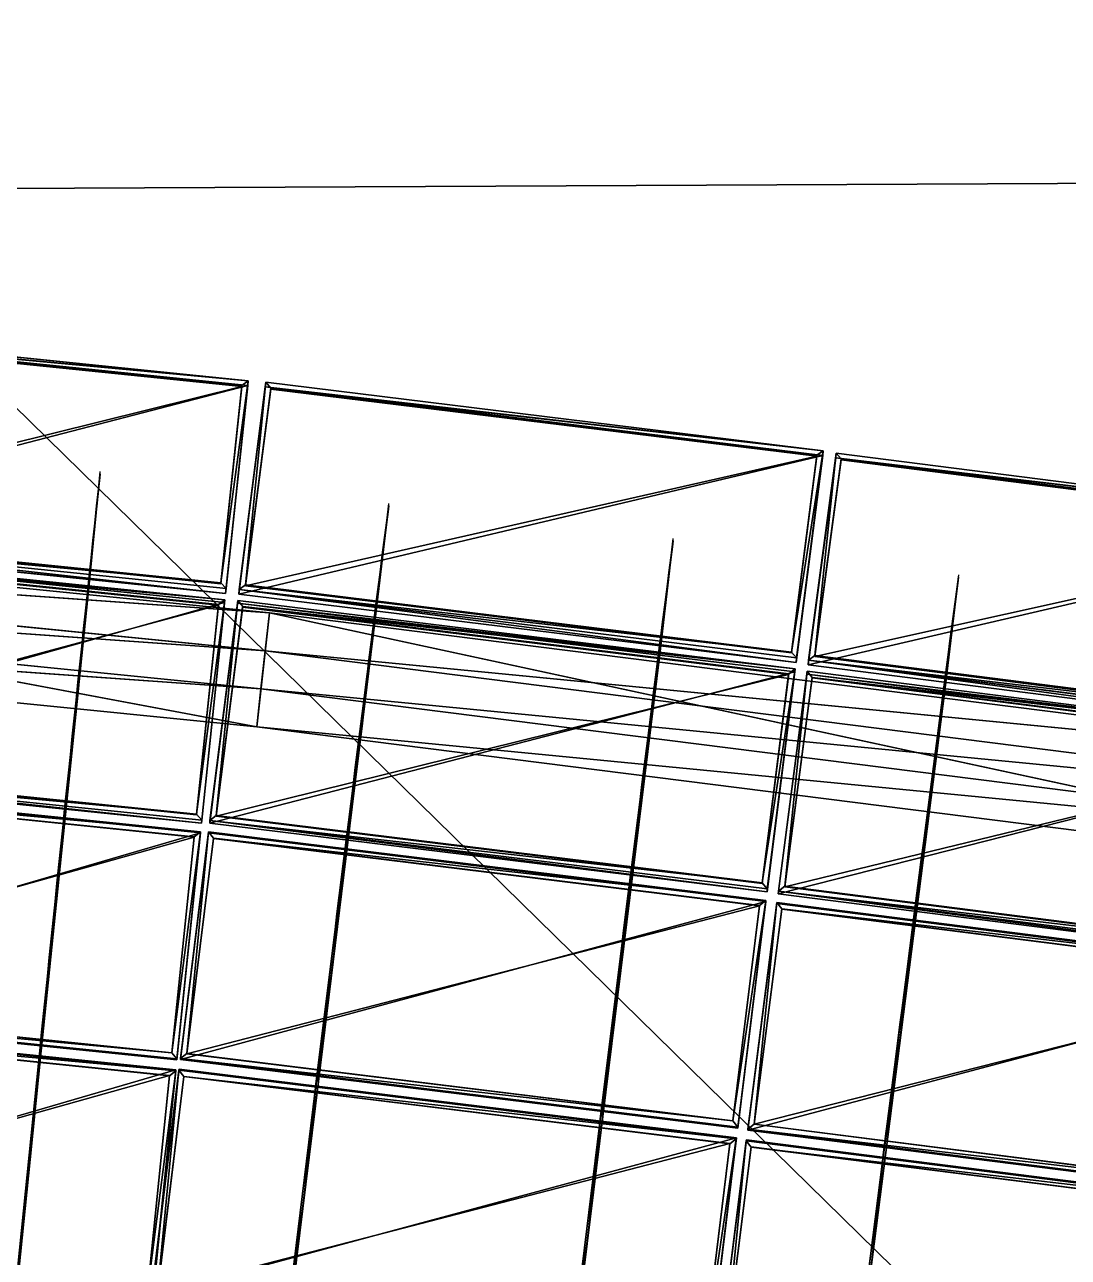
# Model space of a CAD drawing. Extents: x -372 to 678, y -263 to 741.
# Drawn here: x -18.19 to -13.64, y 69.87 to 75.25 of the extents above; entities that cross this region are included whole.
import ezdxf

# ---------------------------------------------------------------- set-up
doc = ezdxf.new("R2010")
doc.units = 0
doc.header["$LTSCALE"] = 0.0254
doc.layers.get('0').update_dxf_attribs({"linetype": 'CONTINUOUS'})
doc.layers.add('LOCATION_SNAPSHOT', color=144, linetype='CONTINUOUS')
doc.layers.add('LOCATION_TERRAIN', color=36, linetype='CONTINUOUS')

# ---------------------------------------------------------------- blocks, each defined once
blk = doc.blocks.new('LOCATION_SNAPSHOT')
at = {"color": 8}
mesh = blk.add_polyface(dxfattribs=at)
corners = [(-369.3084, -262.9446), (369.3059, 262.9472), (-371.8207, 259.3767), (371.8242, -259.3771)]
mesh.append_faces([[corners[k] for k in face] for face in [(0, 1, 2), (1, 0, 3)]], dxfattribs={"vtx0": -1, "color": 8})
blk = doc.blocks.new('LOCATION_TERRAIN')
at = {"color": 8}
mesh = blk.add_polyface(dxfattribs=at)
corners = [(-6.6401, 74.5868, -5.8052), (-6.7, 87.023, -7.1207), (-19.2615, 86.9625, -6.7907)]
mesh.append_faces([[corners[k] for k in face] for face in [(0, 1, 2)]], dxfattribs={"color": 8})
mesh = blk.add_polyface(dxfattribs=at)
corners = [(-6.6401, 74.5868, -5.8052), (-19.2615, 86.9625, -6.7907), (-19.2016, 74.5263, -5.4752)]
mesh.append_faces([[corners[k] for k in face] for face in [(0, 1, 2)]], dxfattribs={"color": 8})
mesh = blk.add_polyface(dxfattribs=at)
corners = [(-6.5802, 62.1505, -4.6438), (-6.6401, 74.5868, -5.8052), (-19.2016, 74.5263, -5.4752)]
mesh.append_faces([[corners[k] for k in face] for face in [(0, 1, 2)]], dxfattribs={"color": 8})
mesh = blk.add_polyface(dxfattribs=at)
corners = [(-6.5802, 62.1505, -4.6438), (-19.2016, 74.5263, -5.4752), (-19.1417, 62.09, -4.5426)]
mesh.append_faces([[corners[k] for k in face] for face in [(0, 1, 2)]], dxfattribs={"color": 8})
blk = doc.blocks.new('GROUP_53')
at = {"color": 0}
for p, q in [((222.9338, 1.4272, -15.3801), (217.2305, 2.1541, -15.3079)), ((222.8771, 0.9304, -14.8801), (217.2305, 2.1541, -14.8079)), ((222.9338, 1.4272, -14.8801), (217.2305, 2.1541, -14.8079)), ((222.8771, 0.9304, -14.8801), (217.2305, 2.1541, -14.8079)), ((222.9338, 1.4272, -14.8801), (217.2305, 2.1541, -14.8079)), ((222.9338, 1.4272, -15.3801), (217.2305, 2.1541, -15.3079)), ((222.9338, 1.4272, -15.3801), (217.2074, 1.989, -15.3079)), ((222.9149, 1.2616, -15.3801), (217.2074, 1.989, -15.3079)), ((222.9338, 1.4272, -15.3801), (217.2074, 1.989, -15.3079)), ((222.9149, 1.2616, -15.3801), (217.2074, 1.989, -15.3079)), ((222.9149, 1.2616, -15.1301), (217.2074, 1.989, -15.0579)), ((222.9149, 1.2616, -15.1301), (217.2074, 1.989, -15.0579)), ((222.9149, 1.2616, -15.1301), (217.1843, 1.824, -15.0579)), ((222.896, 1.096, -15.1301), (217.1843, 1.824, -15.0579)), ((222.9149, 1.2616, -15.1301), (217.1843, 1.824, -15.0579)), ((222.896, 1.096, -15.1301), (217.1843, 1.824, -15.0579)), ((222.896, 1.096, -15.3801), (217.1843, 1.824, -15.3079)), ((222.896, 1.096, -15.3801), (217.1843, 1.824, -15.3079)), ((222.896, 1.096, -15.3801), (217.1611, 1.6589, -15.3079)), ((222.8771, 0.9304, -15.3801), (217.1611, 1.6589, -15.3079)), ((222.896, 1.096, -15.3801), (217.1611, 1.6589, -15.3079)), ((222.8771, 0.9304, -15.3801), (217.1611, 1.6589, -15.3079)), ((222.8771, 0.9304, -14.8801), (217.1611, 1.6589, -14.8079)), ((222.8771, 0.9304, -14.8801), (217.1611, 1.6589, -14.8079)), ((222.8771, 0.9304, -14.8801), (222.9338, 1.4272, -14.8801)), ((222.8771, 0.9304, -14.8801), (222.9338, 1.4272, -14.8801)), ((222.9338, 1.4272, -15.3801), (222.9149, 1.2616, -15.3801)), ((222.9338, 1.4272, -15.3801), (222.9149, 1.2616, -15.3801)), ((222.9338, 1.4272, -14.8801), (222.9338, 1.4272, -15.3801)), ((228.7143, 0.8422, -15.4291), (222.9338, 1.4272, -15.3801)), ((228.6706, 0.3441, -14.9291), (222.9338, 1.4272, -14.8801)), ((228.7143, 0.8422, -14.9291), (222.9338, 1.4272, -14.8801)), ((228.6706, 0.3441, -14.9291), (222.9338, 1.4272, -14.8801)), ((228.7143, 0.8422, -14.9291), (222.9338, 1.4272, -14.8801)), ((228.7143, 0.8422, -15.4291), (222.9338, 1.4272, -15.3801)), ((222.9338, 1.4272, -14.8801), (222.9338, 1.4272, -15.3801)), ((222.9149, 1.2616, -15.1301), (222.896, 1.096, -15.1301)), ((222.9149, 1.2616, -15.1301), (222.896, 1.096, -15.1301)), ((222.9149, 1.2616, -15.3801), (222.9149, 1.2616, -15.1301)), ((228.7143, 0.8422, -15.4291), (222.9149, 1.2616, -15.3801)), ((228.6998, 0.6762, -15.4291), (222.9149, 1.2616, -15.3801)), ((228.7143, 0.8422, -15.4291), (222.9149, 1.2616, -15.3801)), ((228.6998, 0.6762, -15.4291), (222.9149, 1.2616, -15.3801)), ((228.6998, 0.6762, -15.1791), (222.9149, 1.2616, -15.1301)), ((222.9149, 1.2616, -15.3801), (222.9149, 1.2616, -15.1301)), ((228.6998, 0.6762, -15.1791), (222.9149, 1.2616, -15.1301)), ((222.896, 1.096, -15.3801), (222.8771, 0.9304, -15.3801)), ((222.896, 1.096, -15.3801), (222.8771, 0.9304, -15.3801)), ((222.896, 1.096, -15.1301), (222.896, 1.096, -15.3801)), ((228.6998, 0.6762, -15.1791), (222.896, 1.096, -15.1301)), ((228.6852, 0.5101, -15.1791), (222.896, 1.096, -15.1301)), ((228.6998, 0.6762, -15.1791), (222.896, 1.096, -15.1301)), ((228.6852, 0.5101, -15.1791), (222.896, 1.096, -15.1301)), ((228.6852, 0.5101, -15.4291), (222.896, 1.096, -15.3801)), ((222.896, 1.096, -15.1301), (222.896, 1.096, -15.3801)), ((228.6852, 0.5101, -15.4291), (222.896, 1.096, -15.3801)), ((222.8771, 0.9304, -15.3801), (222.8771, 0.9304, -14.8801)), ((228.6852, 0.5101, -15.4291), (222.8771, 0.9304, -15.3801)), ((228.6706, 0.3441, -15.4291), (222.8771, 0.9304, -15.3801)), ((228.6852, 0.5101, -15.4291), (222.8771, 0.9304, -15.3801)), ((228.6706, 0.3441, -15.4291), (222.8771, 0.9304, -15.3801)), ((228.6706, 0.3441, -14.9291), (222.8771, 0.9304, -14.8801)), ((222.8771, 0.9304, -15.3801), (222.8771, 0.9304, -14.8801)), ((228.6706, 0.3441, -14.9291), (222.8771, 0.9304, -14.8801))]:
    blk.add_line(p, q, dxfattribs=at)
mesh = blk.add_polyface(dxfattribs=at)
corners = [(222.8771, 0.9304, -14.8801), (217.2305, 2.1541, -14.8079), (217.1611, 1.6589, -14.8079)]
mesh.append_faces([[corners[k] for k in face] for face in [(0, 1, 2)]], dxfattribs={"color": 0})
mesh = blk.add_polyface(dxfattribs=at)
corners = [(222.9338, 1.4272, -15.3801), (217.2074, 1.989, -15.3079), (217.2305, 2.1541, -15.3079)]
mesh.append_faces([[corners[k] for k in face] for face in [(0, 1, 2)]], dxfattribs={"color": 0})
mesh = blk.add_polyface(dxfattribs=at)
corners = [(222.9338, 1.4272, -14.8801), (217.2305, 2.1541, -14.8079), (222.8771, 0.9304, -14.8801)]
mesh.append_faces([[corners[k] for k in face] for face in [(0, 1, 2)]], dxfattribs={"color": 0})
mesh = blk.add_polyface(dxfattribs=at)
corners = [(217.2305, 2.1541, -15.3079), (222.9338, 1.4272, -14.8801), (222.9338, 1.4272, -15.3801), (217.2305, 2.1541, -14.8079)]
mesh.append_faces([[corners[k] for k in face] for face in [(0, 1, 2), (1, 0, 3)]], dxfattribs={"vtx0": -1, "color": 0})
mesh = blk.add_polyface(dxfattribs=at)
corners = [(222.9149, 1.2616, -15.1301), (217.1843, 1.824, -15.0579), (217.2074, 1.989, -15.0579)]
mesh.append_faces([[corners[k] for k in face] for face in [(0, 1, 2)]], dxfattribs={"color": 0})
mesh = blk.add_polyface(dxfattribs=at)
corners = [(222.9338, 1.4272, -15.3801), (222.9149, 1.2616, -15.3801), (217.2074, 1.989, -15.3079)]
mesh.append_faces([[corners[k] for k in face] for face in [(0, 1, 2)]], dxfattribs={"color": 0})
mesh = blk.add_polyface(dxfattribs=at)
corners = [(222.9149, 1.2616, -15.1301), (217.2074, 1.989, -15.3079), (222.9149, 1.2616, -15.3801), (217.2074, 1.989, -15.0579)]
mesh.append_faces([[corners[k] for k in face] for face in [(0, 1, 2), (1, 0, 3)]], dxfattribs={"vtx0": -1, "color": 0})
mesh = blk.add_polyface(dxfattribs=at)
corners = [(222.896, 1.096, -15.3801), (217.1611, 1.6589, -15.3079), (217.1843, 1.824, -15.3079)]
mesh.append_faces([[corners[k] for k in face] for face in [(0, 1, 2)]], dxfattribs={"color": 0})
mesh = blk.add_polyface(dxfattribs=at)
corners = [(222.9149, 1.2616, -15.1301), (222.896, 1.096, -15.1301), (217.1843, 1.824, -15.0579)]
mesh.append_faces([[corners[k] for k in face] for face in [(0, 1, 2)]], dxfattribs={"color": 0})
mesh = blk.add_polyface(dxfattribs=at)
corners = [(217.1843, 1.824, -15.3079), (222.896, 1.096, -15.1301), (222.896, 1.096, -15.3801), (217.1843, 1.824, -15.0579)]
mesh.append_faces([[corners[k] for k in face] for face in [(0, 1, 2), (1, 0, 3)]], dxfattribs={"vtx0": -1, "color": 0})
mesh = blk.add_polyface(dxfattribs=at)
corners = [(222.896, 1.096, -15.3801), (222.8771, 0.9304, -15.3801), (217.1611, 1.6589, -15.3079)]
mesh.append_faces([[corners[k] for k in face] for face in [(0, 1, 2)]], dxfattribs={"color": 0})
mesh = blk.add_polyface(dxfattribs=at)
corners = [(222.8771, 0.9304, -14.8801), (217.1611, 1.6589, -15.3079), (222.8771, 0.9304, -15.3801), (217.1611, 1.6589, -14.8079)]
mesh.append_faces([[corners[k] for k in face] for face in [(0, 1, 2), (1, 0, 3)]], dxfattribs={"vtx0": -1, "color": 0})
mesh = blk.add_polyface(dxfattribs=at)
corners = [(228.6706, 0.3441, -14.9291), (222.9338, 1.4272, -14.8801), (222.8771, 0.9304, -14.8801)]
mesh.append_faces([[corners[k] for k in face] for face in [(0, 1, 2)]], dxfattribs={"color": 0})
mesh = blk.add_polyface(dxfattribs=at)
corners = [(228.7143, 0.8422, -15.4291), (222.9149, 1.2616, -15.3801), (222.9338, 1.4272, -15.3801)]
mesh.append_faces([[corners[k] for k in face] for face in [(0, 1, 2)]], dxfattribs={"color": 0})
mesh = blk.add_polyface(dxfattribs=at)
corners = [(228.7143, 0.8422, -14.9291), (222.9338, 1.4272, -14.8801), (228.6706, 0.3441, -14.9291)]
mesh.append_faces([[corners[k] for k in face] for face in [(0, 1, 2)]], dxfattribs={"color": 0})
mesh = blk.add_polyface(dxfattribs=at)
corners = [(222.9338, 1.4272, -15.3801), (228.7143, 0.8422, -14.9291), (228.7143, 0.8422, -15.4291), (222.9338, 1.4272, -14.8801)]
mesh.append_faces([[corners[k] for k in face] for face in [(0, 1, 2), (1, 0, 3)]], dxfattribs={"vtx0": -1, "color": 0})
mesh = blk.add_polyface(dxfattribs=at)
corners = [(228.6998, 0.6762, -15.1791), (222.896, 1.096, -15.1301), (222.9149, 1.2616, -15.1301)]
mesh.append_faces([[corners[k] for k in face] for face in [(0, 1, 2)]], dxfattribs={"color": 0})
mesh = blk.add_polyface(dxfattribs=at)
corners = [(228.7143, 0.8422, -15.4291), (228.6998, 0.6762, -15.4291), (222.9149, 1.2616, -15.3801)]
mesh.append_faces([[corners[k] for k in face] for face in [(0, 1, 2)]], dxfattribs={"color": 0})
mesh = blk.add_polyface(dxfattribs=at)
corners = [(228.6998, 0.6762, -15.1791), (222.9149, 1.2616, -15.3801), (228.6998, 0.6762, -15.4291), (222.9149, 1.2616, -15.1301)]
mesh.append_faces([[corners[k] for k in face] for face in [(0, 1, 2), (1, 0, 3)]], dxfattribs={"vtx0": -1, "color": 0})
mesh = blk.add_polyface(dxfattribs=at)
corners = [(228.6852, 0.5101, -15.4291), (222.8771, 0.9304, -15.3801), (222.896, 1.096, -15.3801)]
mesh.append_faces([[corners[k] for k in face] for face in [(0, 1, 2)]], dxfattribs={"color": 0})
mesh = blk.add_polyface(dxfattribs=at)
corners = [(228.6998, 0.6762, -15.1791), (228.6852, 0.5101, -15.1791), (222.896, 1.096, -15.1301)]
mesh.append_faces([[corners[k] for k in face] for face in [(0, 1, 2)]], dxfattribs={"color": 0})
mesh = blk.add_polyface(dxfattribs=at)
corners = [(222.896, 1.096, -15.3801), (228.6852, 0.5101, -15.1791), (228.6852, 0.5101, -15.4291), (222.896, 1.096, -15.1301)]
mesh.append_faces([[corners[k] for k in face] for face in [(0, 1, 2), (1, 0, 3)]], dxfattribs={"vtx0": -1, "color": 0})
mesh = blk.add_polyface(dxfattribs=at)
corners = [(228.6852, 0.5101, -15.4291), (228.6706, 0.3441, -15.4291), (222.8771, 0.9304, -15.3801)]
mesh.append_faces([[corners[k] for k in face] for face in [(0, 1, 2)]], dxfattribs={"color": 0})
mesh = blk.add_polyface(dxfattribs=at)
corners = [(228.6706, 0.3441, -14.9291), (222.8771, 0.9304, -15.3801), (228.6706, 0.3441, -15.4291), (222.8771, 0.9304, -14.8801)]
mesh.append_faces([[corners[k] for k in face] for face in [(0, 1, 2), (1, 0, 3)]], dxfattribs={"vtx0": -1, "color": 0})
blk = doc.blocks.new('GROUP217_1')
at = {"color": 9}
blk.add_blockref('GROUP_53', (0, 0), dxfattribs=at)
blk = doc.blocks.new('GROUP216_2')
at = {"color": 0}
blk.add_blockref('GROUP217_1', (0, 0), dxfattribs=at)
blk = doc.blocks.new('SOLAR_PANEL_1')
at = {"color": 0}
for p, q in [((0, 0.025), (0, 2.475)), ((0, 2.475), (1, 2.475)), ((0, 2.475), (1, 2.475)), ((0, 2.475), (0, 2.475, 0.05)), ((0, 2.475, 0.05), (1, 2.475, 0.05)), ((0, 0.025), (0, 2.475)), ((0, 0.025, 0.05), (0, 2.475, 0.05)), ((0, 2.475), (0, 2.475, 0.05)), ((0, 2.475, 0.05), (1, 2.475, 0.05)), ((0, 0.025, 0.05), (0, 2.475, 0.05)), ((1, 2.475), (1, 0.025)), ((1, 2.475), (1, 0.025)), ((1, 2.475), (1, 2.475, 0.05)), ((1, 2.475, 0.05), (1, 0.025, 0.05)), ((1, 2.475), (1, 2.475, 0.05)), ((1, 2.475, 0.05), (1, 0.025, 0.05)), ((0.975, 2.45, 0.05), (0.025, 2.45, 0.05)), ((0.025, 2.45, 0.05), (0.025, 0.05, 0.05)), ((0.975, 2.45, 0.05), (0.025, 2.45, 0.05)), ((0.025, 2.45, 0.05), (0.025, 2.45, 0.04)), ((0.975, 2.45, 0.04), (0.025, 2.45, 0.04)), ((0.025, 2.45, 0.05), (0.025, 0.05, 0.05)), ((0.025, 2.45, 0.04), (0.025, 0.05, 0.04)), ((0.025, 2.45, 0.05), (0.025, 2.45, 0.04)), ((0.025, 2.45, 0.04), (0.025, 0.05, 0.04)), ((0.975, 2.45, 0.04), (0.025, 2.45, 0.04)), ((0.975, 0.05, 0.05), (0.975, 2.45, 0.05)), ((0.975, 2.45, 0.05), (0.975, 2.45, 0.04)), ((0.975, 0.05, 0.05), (0.975, 2.45, 0.05)), ((0.975, 2.45, 0.05), (0.975, 2.45, 0.04)), ((0.975, 0.05, 0.04), (0.975, 2.45, 0.04)), ((0.975, 0.05, 0.04), (0.975, 2.45, 0.04)), ((1, 0.025), (0, 0.025)), ((0, 0.025), (0, 0.025, 0.05)), ((1, 0.025), (0, 0.025)), ((1, 0.025, 0.05), (0, 0.025, 0.05)), ((0, 0.025), (0, 0.025, 0.05)), ((1, 0.025, 0.05), (0, 0.025, 0.05)), ((0.025, 0.05, 0.05), (0.975, 0.05, 0.05)), ((0.025, 0.05, 0.05), (0.025, 0.05, 0.04)), ((0.025, 0.05, 0.05), (0.975, 0.05, 0.05)), ((0.025, 0.05, 0.04), (0.975, 0.05, 0.04)), ((0.025, 0.05, 0.05), (0.025, 0.05, 0.04)), ((0.025, 0.05, 0.04), (0.975, 0.05, 0.04)), ((0.975, 0.05, 0.05), (0.975, 0.05, 0.04)), ((0.975, 0.05, 0.05), (0.975, 0.05, 0.04)), ((1, 0.025), (1, 0.025, 0.05)), ((1, 0.025), (1, 0.025, 0.05))]:
    blk.add_line(p, q, dxfattribs=at)
mesh = blk.add_polyface(dxfattribs=at)
corners = [(0, 2.475), (1, 0.025), (0, 0.025), (1, 2.475)]
mesh.append_faces([[corners[k] for k in face] for face in [(0, 1, 2), (1, 0, 3)]], dxfattribs={"vtx0": -1, "color": 0})
mesh = blk.add_polyface(dxfattribs=at)
corners = [(0, 2.475, 0.05), (1, 2.475), (0, 2.475), (1, 2.475, 0.05)]
mesh.append_faces([[corners[k] for k in face] for face in [(0, 1, 2), (1, 0, 3)]], dxfattribs={"vtx0": -1, "color": 0})
mesh = blk.add_polyface(dxfattribs=at)
corners = [(0, 2.475, 0.05), (0, 0.025), (0, 0.025, 0.05), (0, 2.475)]
mesh.append_faces([[corners[k] for k in face] for face in [(0, 1, 2), (1, 0, 3)]], dxfattribs={"vtx0": -1, "color": 0})
mesh = blk.add_polyface(dxfattribs=at)
corners = [(0, 0.025, 0.05), (0.025, 0.05, 0.05), (0, 2.475, 0.05), (1, 0.025, 0.05), (0.975, 0.05, 0.05), (0.975, 2.45, 0.05), (0.025, 2.45, 0.05), (1, 2.475, 0.05)]
mesh.append_faces([[corners[k] for k in face] for face in [(0, 1, 2), (1, 3, 4), (4, 3, 5), (2, 6, 7), (6, 2, 1), (7, 5, 3)]], dxfattribs={"vtx0": -1, "vtx1": -1, "color": 0})
mesh.append_faces([[corners[k] for k in face] for face in [(1, 0, 3), (7, 6, 5)]], dxfattribs={"vtx0": -1, "vtx2": -1, "color": 0})
mesh = blk.add_polyface(dxfattribs=at)
corners = [(1, 2.475), (1, 0.025, 0.05), (1, 0.025), (1, 2.475, 0.05)]
mesh.append_faces([[corners[k] for k in face] for face in [(0, 1, 2), (1, 0, 3)]], dxfattribs={"vtx0": -1, "color": 0})
mesh = blk.add_polyface(dxfattribs=at)
corners = [(0.975, 2.45, 0.05), (0.025, 2.45, 0.04), (0.975, 2.45, 0.04), (0.025, 2.45, 0.05)]
mesh.append_faces([[corners[k] for k in face] for face in [(0, 1, 2), (1, 0, 3)]], dxfattribs={"vtx0": -1, "color": 0})
mesh = blk.add_polyface(dxfattribs=at)
corners = [(0.025, 2.45, 0.04), (0.025, 0.05, 0.05), (0.025, 0.05, 0.04), (0.025, 2.45, 0.05)]
mesh.append_faces([[corners[k] for k in face] for face in [(0, 1, 2), (1, 0, 3)]], dxfattribs={"vtx0": -1, "color": 0})
at = {"color": 153}
mesh = blk.add_polyface(dxfattribs=at)
corners = [(0.975, 0.05, 0.04), (0.025, 2.45, 0.04), (0.025, 0.05, 0.04), (0.975, 2.45, 0.04)]
mesh.append_faces([[corners[k] for k in face] for face in [(0, 1, 2), (1, 0, 3)]], dxfattribs={"vtx0": -1, "color": 153})
at = {"color": 0}
mesh = blk.add_polyface(dxfattribs=at)
corners = [(0.975, 2.45, 0.05), (0.975, 0.05, 0.04), (0.975, 0.05, 0.05), (0.975, 2.45, 0.04)]
mesh.append_faces([[corners[k] for k in face] for face in [(0, 1, 2), (1, 0, 3)]], dxfattribs={"vtx0": -1, "color": 0})
mesh = blk.add_polyface(dxfattribs=at)
corners = [(1, 0.025), (0, 0.025, 0.05), (0, 0.025), (1, 0.025, 0.05)]
mesh.append_faces([[corners[k] for k in face] for face in [(0, 1, 2), (1, 0, 3)]], dxfattribs={"vtx0": -1, "color": 0})
mesh = blk.add_polyface(dxfattribs=at)
corners = [(0.025, 0.05, 0.04), (0.975, 0.05, 0.05), (0.975, 0.05, 0.04), (0.025, 0.05, 0.05)]
mesh.append_faces([[corners[k] for k in face] for face in [(0, 1, 2), (1, 0, 3)]], dxfattribs={"vtx0": -1, "color": 0})
blk = doc.blocks.new('SOLAR_PANEL_STRUCTURE')
at = {"color": 0}
for p, q in [((5.0137, 0, -0.0089), (2.9803, 0, -0.0089)), ((2.9803, 0, 0.0311), (3.4565, 0, 0.0311)), ((3.4565, 0, 0.0311), (2.9803, 0, 0.716)), ((3.021, 0, 0.7275), (3.4958, 0, 0.0447)), ((3.4958, 0, 0.0447), (3.9705, 0, 0.6472)), ((4.0088, 0, 0.6311), (3.536, 0, 0.0311)), ((3.536, 0, 0.0311), (4.4568, 0, 0.0311)), ((4.4568, 0, 0.0311), (4.0088, 0, 0.6311)), ((4.0593, 0, 0.6304), (4.5005, 0, 0.0393)), ((4.5005, 0, 0.0393), (4.9642, 0, 0.3962)), ((4.5554, 0, 0.0311), (4.9889, 0, 0.0311)), ((4.9889, 0, 0.3647), (4.5554, 0, 0.0311)), ((4.9889, 0, 0.0311), (4.9889, 0, 0.3647)), ((5.4167, 0, 0.2003), (5.0137, 0, -0.0089)), ((5.0289, 0, 0.3744), (5.0289, 0, 0.044)), ((5.0289, 0, 0.044), (5.3701, 0, 0.2212)), ((5.4963, 0, 0.1646), (5.5126, 0, 0.2011))]:
    blk.add_line(p, q, dxfattribs=at)
at = {"color": 0, "extrusion": (4.81162e-16, 1, -7.04887e-16)}
blk.add_arc((-2.9803, -5.3738), 6.1449, 90, 114.4293, dxfattribs=at)
at = {"color": 0}
mesh = blk.add_polyface(dxfattribs=at)
corners = [(4.4568, 0, 0.0311), (4.5554, 0, 0.0311), (3.536, 0, 0.0311), (4.5005, 0, 0.0393), (4.9889, 0, 0.3647), (4.9642, 0, 0.3962), (5.0289, 0, 0.3744), (4.0088, 0, 0.6311), (4.0593, 0, 0.6304), (3.4958, 0, 0.0447), (3.9705, 0, 0.6472), (3.4565, 0, 0.0311), (2.9803, 0, 0.716), (3.021, 0, 0.7275), (2.9803, 0, 0.7711), (5.0137, 0, -0.0089), (5.0289, 0, 0.044), (5.4167, 0, 0.2003), (4.9889, 0, 0.0311), (2.9803, 0, -0.0089), (5.3701, 0, 0.2212), (5.5126, 0, 0.2011), (5.0155, 0, 0.4243), (4.0126, 0, 0.6838), (5.4963, 0, 0.1646), (2.9803, 0, 0.0311)]
mesh.append_faces([[corners[k] for k in face] for face in [(0, 1, 2), (1, 3, 4), (7, 3, 0), (3, 7, 8), (9, 12, 13), (15, 16, 17), (18, 2, 1), (21, 20, 22), (22, 8, 23), (23, 13, 14), (4, 16, 18), (16, 4, 6)]], dxfattribs={"vtx0": -1, "vtx1": -1, "color": 0})
mesh.append_faces([[corners[k] for k in face] for face in [(1, 0, 3), (4, 5, 6), (11, 9, 2), (16, 15, 18), (18, 19, 11), (18, 11, 2), (17, 20, 21), (22, 6, 5), (23, 8, 7), (23, 7, 10)]], dxfattribs={"vtx0": -1, "vtx1": -1, "vtx2": -1, "color": 0})
mesh.append_faces([[corners[k] for k in face] for face in [(4, 3, 5), (9, 7, 2), (7, 9, 10), (9, 11, 12), (13, 12, 14), (18, 15, 19), (17, 16, 20), (22, 20, 6), (22, 5, 8), (23, 10, 13)]], dxfattribs={"vtx0": -1, "vtx2": -1, "color": 0})
mesh.append_faces([[corners[k] for k in face] for face in [(25, 11, 19)]], dxfattribs={"vtx1": -1, "color": 0})
mesh.append_faces([[corners[k] for k in face] for face in [(21, 24, 17)]], dxfattribs={"vtx2": -1, "color": 0})
blk = doc.blocks.new('GROUP0_4')
at = {"color": 0, "extrusion": (-0.251634, -1.95439e-17, 0.967823), "rotation": 90.00000000000001}
blk.add_blockref('SOLAR_PANEL_1', (1.25, -3.4844, 1.6133), dxfattribs=at)
at = {"color": 0, "extrusion": (-0.084688, 3.20437e-17, 0.996408), "rotation": 90.00000000000004}
blk.add_blockref('SOLAR_PANEL_1', (1.25, -2.6781, 1.1745), dxfattribs=at)
at = {"color": 0, "extrusion": (0.084688, -2.46519e-32, 0.996408), "rotation": 270.0000000000001}
blk.add_blockref('SOLAR_PANEL_1', (-1.25, 1.8093, 0.8781), dxfattribs=at)
at = {"color": 0, "extrusion": (0.251634, -1.95439e-17, 0.967823), "rotation": 270}
blk.add_blockref('SOLAR_PANEL_1', (-1.25, 0.903, 0.7326), dxfattribs=at)
at = {"color": 0, "extrusion": (0.411361, -1.95439e-17, 0.911472), "rotation": 270}
blk.add_blockref('SOLAR_PANEL_1', (-1.25, -0.0149, 0.7421), dxfattribs=at)
at = {"color": 9, "rotation": 180}
for p in [(1.2303, 0.625, 0.2589), (1.2303, -0.625, 0.2589)]:
    blk.add_blockref('SOLAR_PANEL_STRUCTURE', p, dxfattribs=at)
at = {"color": 9}
for p in [(-4.7303, 0.625, 0.2589), (-4.7303, -0.625, 0.2589)]:
    blk.add_blockref('SOLAR_PANEL_STRUCTURE', p, dxfattribs=at)
blk = doc.blocks.new('GROUP266_1')
at = {"color": 0, "extrusion": (-0.008761, 0.000899311, 0.999961), "rotation": 84.13941833529373}
blk.add_blockref('GROUP0_4', (-18.5362, 72.569, 2.9053), dxfattribs=at)
at = {"color": 0, "extrusion": (-0.011928, 0.001468, 0.999928), "rotation": 82.98396507177713}
blk.add_blockref('GROUP0_4', (-16.0401, 72.2898, 3.0007), dxfattribs=at)
at = {"color": 0, "extrusion": (-0.012589, 0.001603, 0.999919), "rotation": 82.74285238377362}
blk.add_blockref('GROUP0_4', (-13.5553, 71.9755, 3.0207), dxfattribs=at)

msp = doc.modelspace()

# ---------------------------------------------------------------- block references
at = {"color": 0}
msp.add_blockref('GROUP266_1', (0, 0), dxfattribs=at)
at = {"color": 0, "rotation": 180.0577333342326}
msp.add_blockref('GROUP216_2', (205.7526, 73.8338, 17.8195), dxfattribs=at)
at = {"layer": 'LOCATION_SNAPSHOT', "color": 0}
msp.add_blockref('LOCATION_SNAPSHOT', (0, 0), dxfattribs=at)
at = {"layer": 'LOCATION_TERRAIN', "color": 0}
msp.add_blockref('LOCATION_TERRAIN', (0, 0), dxfattribs=at)

doc.saveas('drawing.dxf')
